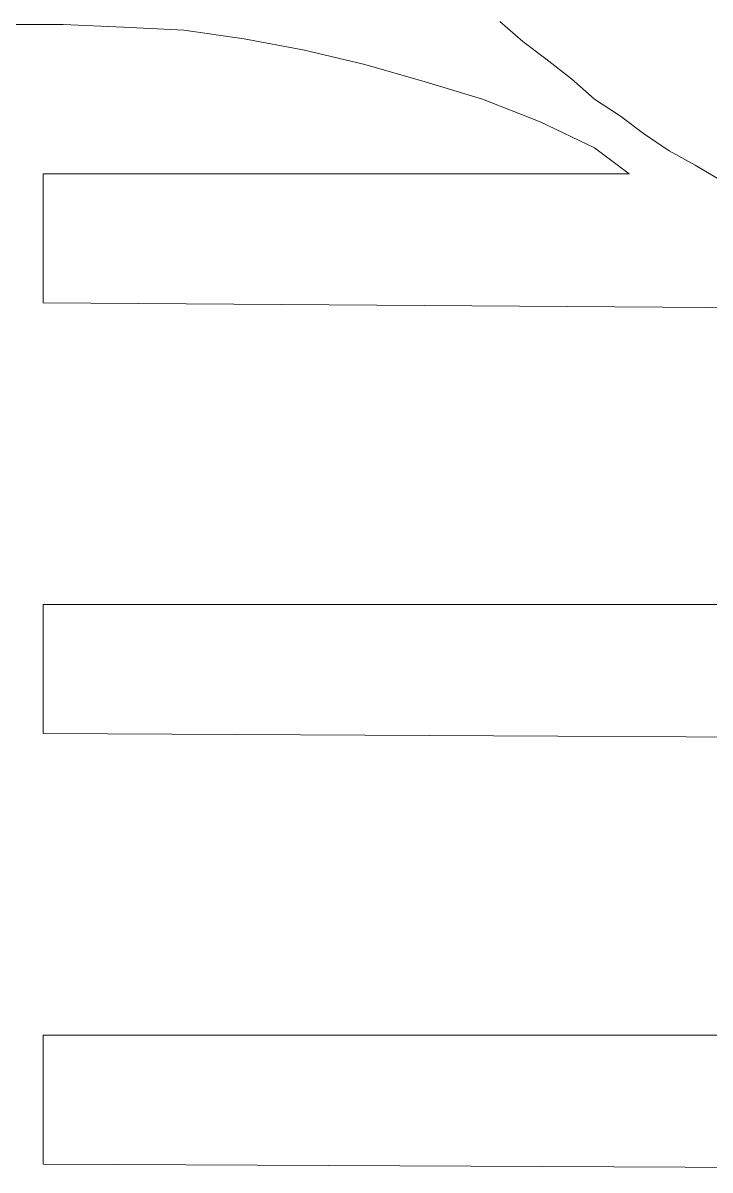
# Model space of a CAD drawing. Header units: centimetres. Extents: x -10.4 to 10.4, y -10.8 to 7.6.
# Drawn here: x -7.909 to -6.556, y -7.932 to -5.671 of the extents above; entities that cross this region are included whole.
import ezdxf
from ezdxf.lldxf.tags import DXFTag

# ---------------------------------------------------------------- set-up
doc = ezdxf.new("R2010")
doc.units = ezdxf.units.CM
doc.header["$MEASUREMENT"] = 0
doc.layers.add('layer 1', color=7, linetype='Continuous')
tags = doc.linetypes.add('New Line2260', pattern=[0.2, 0.1, -0.1]).pattern_tags.tags
tags[6:7] = [DXFTag(74, 4), DXFTag(75, 0), DXFTag(340, '0'), DXFTag(46, 1.0), DXFTag(50, 0.0), DXFTag(44, 0.0), DXFTag(45, 0.0)]
tags[4:5] = [DXFTag(74, 4), DXFTag(75, 0), DXFTag(340, '0'), DXFTag(46, 1.0), DXFTag(50, 0.0), DXFTag(44, 0.0), DXFTag(45, 0.0)]
tags = doc.linetypes.add('New Line2261', pattern=[0.2, 0.1, -0.1]).pattern_tags.tags
tags[6:7] = [DXFTag(74, 4), DXFTag(75, 0), DXFTag(340, '0'), DXFTag(46, 1.0), DXFTag(50, 0.0), DXFTag(44, 0.0), DXFTag(45, 0.0)]
tags[4:5] = [DXFTag(74, 4), DXFTag(75, 0), DXFTag(340, '0'), DXFTag(46, 1.0), DXFTag(50, 0.0), DXFTag(44, 0.0), DXFTag(45, 0.0)]
tags = doc.linetypes.add('New Line2262', pattern=[0.2, 0.1, -0.1]).pattern_tags.tags
tags[6:7] = [DXFTag(74, 4), DXFTag(75, 0), DXFTag(340, '0'), DXFTag(46, 1.0), DXFTag(50, 0.0), DXFTag(44, 0.0), DXFTag(45, 0.0)]
tags[4:5] = [DXFTag(74, 4), DXFTag(75, 0), DXFTag(340, '0'), DXFTag(46, 1.0), DXFTag(50, 0.0), DXFTag(44, 0.0), DXFTag(45, 0.0)]
tags = doc.linetypes.add('New Line2269', pattern=[0.2, 0.1, -0.1]).pattern_tags.tags
tags[6:7] = [DXFTag(74, 4), DXFTag(75, 0), DXFTag(340, '0'), DXFTag(46, 1.0), DXFTag(50, 0.0), DXFTag(44, 0.0), DXFTag(45, 0.0)]
tags[4:5] = [DXFTag(74, 4), DXFTag(75, 0), DXFTag(340, '0'), DXFTag(46, 1.0), DXFTag(50, 0.0), DXFTag(44, 0.0), DXFTag(45, 0.0)]
tags = doc.linetypes.add('New Line2270', pattern=[0.2, 0.1, -0.1]).pattern_tags.tags
tags[6:7] = [DXFTag(74, 4), DXFTag(75, 0), DXFTag(340, '0'), DXFTag(46, 1.0), DXFTag(50, 0.0), DXFTag(44, 0.0), DXFTag(45, 0.0)]
tags[4:5] = [DXFTag(74, 4), DXFTag(75, 0), DXFTag(340, '0'), DXFTag(46, 1.0), DXFTag(50, 0.0), DXFTag(44, 0.0), DXFTag(45, 0.0)]
tags = doc.linetypes.add('New Line2271', pattern=[0.2, 0.1, -0.1]).pattern_tags.tags
tags[6:7] = [DXFTag(74, 4), DXFTag(75, 0), DXFTag(340, '0'), DXFTag(46, 1.0), DXFTag(50, 0.0), DXFTag(44, 0.0), DXFTag(45, 0.0)]
tags[4:5] = [DXFTag(74, 4), DXFTag(75, 0), DXFTag(340, '0'), DXFTag(46, 1.0), DXFTag(50, 0.0), DXFTag(44, 0.0), DXFTag(45, 0.0)]
tags = doc.linetypes.add('New Line2279', pattern=[0.2, 0.1, -0.1]).pattern_tags.tags
tags[6:7] = [DXFTag(74, 4), DXFTag(75, 0), DXFTag(340, '0'), DXFTag(46, 1.0), DXFTag(50, 0.0), DXFTag(44, 0.0), DXFTag(45, 0.0)]
tags[4:5] = [DXFTag(74, 4), DXFTag(75, 0), DXFTag(340, '0'), DXFTag(46, 1.0), DXFTag(50, 0.0), DXFTag(44, 0.0), DXFTag(45, 0.0)]
tags = doc.linetypes.add('New Line2280', pattern=[0.2, 0.1, -0.1]).pattern_tags.tags
tags[6:7] = [DXFTag(74, 4), DXFTag(75, 0), DXFTag(340, '0'), DXFTag(46, 1.0), DXFTag(50, 0.0), DXFTag(44, 0.0), DXFTag(45, 0.0)]
tags[4:5] = [DXFTag(74, 4), DXFTag(75, 0), DXFTag(340, '0'), DXFTag(46, 1.0), DXFTag(50, 0.0), DXFTag(44, 0.0), DXFTag(45, 0.0)]
tags = doc.linetypes.add('New Line2281', pattern=[0.2, 0.1, -0.1]).pattern_tags.tags
tags[6:7] = [DXFTag(74, 4), DXFTag(75, 0), DXFTag(340, '0'), DXFTag(46, 1.0), DXFTag(50, 0.0), DXFTag(44, 0.0), DXFTag(45, 0.0)]
tags[4:5] = [DXFTag(74, 4), DXFTag(75, 0), DXFTag(340, '0'), DXFTag(46, 1.0), DXFTag(50, 0.0), DXFTag(44, 0.0), DXFTag(45, 0.0)]
tags = doc.linetypes.add('New Line2282', pattern=[0.2, 0.1, -0.1]).pattern_tags.tags
tags[6:7] = [DXFTag(74, 4), DXFTag(75, 0), DXFTag(340, '0'), DXFTag(46, 1.0), DXFTag(50, 0.0), DXFTag(44, 0.0), DXFTag(45, 0.0)]
tags[4:5] = [DXFTag(74, 4), DXFTag(75, 0), DXFTag(340, '0'), DXFTag(46, 1.0), DXFTag(50, 0.0), DXFTag(44, 0.0), DXFTag(45, 0.0)]
tags = doc.linetypes.add('New Line2283', pattern=[0.2, 0.1, -0.1]).pattern_tags.tags
tags[6:7] = [DXFTag(74, 4), DXFTag(75, 0), DXFTag(340, '0'), DXFTag(46, 1.0), DXFTag(50, 0.0), DXFTag(44, 0.0), DXFTag(45, 0.0)]
tags[4:5] = [DXFTag(74, 4), DXFTag(75, 0), DXFTag(340, '0'), DXFTag(46, 1.0), DXFTag(50, 0.0), DXFTag(44, 0.0), DXFTag(45, 0.0)]
tags = doc.linetypes.add('New Line2284', pattern=[0.2, 0.1, -0.1]).pattern_tags.tags
tags[6:7] = [DXFTag(74, 4), DXFTag(75, 0), DXFTag(340, '0'), DXFTag(46, 1.0), DXFTag(50, 0.0), DXFTag(44, 0.0), DXFTag(45, 0.0)]
tags[4:5] = [DXFTag(74, 4), DXFTag(75, 0), DXFTag(340, '0'), DXFTag(46, 1.0), DXFTag(50, 0.0), DXFTag(44, 0.0), DXFTag(45, 0.0)]
tags = doc.linetypes.add('New Line2285', pattern=[0.2, 0.1, -0.1]).pattern_tags.tags
tags[6:7] = [DXFTag(74, 4), DXFTag(75, 0), DXFTag(340, '0'), DXFTag(46, 1.0), DXFTag(50, 0.0), DXFTag(44, 0.0), DXFTag(45, 0.0)]
tags[4:5] = [DXFTag(74, 4), DXFTag(75, 0), DXFTag(340, '0'), DXFTag(46, 1.0), DXFTag(50, 0.0), DXFTag(44, 0.0), DXFTag(45, 0.0)]
tags = doc.linetypes.add('New Line2286', pattern=[0.2, 0.1, -0.1]).pattern_tags.tags
tags[6:7] = [DXFTag(74, 4), DXFTag(75, 0), DXFTag(340, '0'), DXFTag(46, 1.0), DXFTag(50, 0.0), DXFTag(44, 0.0), DXFTag(45, 0.0)]
tags[4:5] = [DXFTag(74, 4), DXFTag(75, 0), DXFTag(340, '0'), DXFTag(46, 1.0), DXFTag(50, 0.0), DXFTag(44, 0.0), DXFTag(45, 0.0)]
tags = doc.linetypes.add('New Line2287', pattern=[0.2, 0.1, -0.1]).pattern_tags.tags
tags[6:7] = [DXFTag(74, 4), DXFTag(75, 0), DXFTag(340, '0'), DXFTag(46, 1.0), DXFTag(50, 0.0), DXFTag(44, 0.0), DXFTag(45, 0.0)]
tags[4:5] = [DXFTag(74, 4), DXFTag(75, 0), DXFTag(340, '0'), DXFTag(46, 1.0), DXFTag(50, 0.0), DXFTag(44, 0.0), DXFTag(45, 0.0)]
tags = doc.linetypes.add('New Line2288', pattern=[0.2, 0.1, -0.1]).pattern_tags.tags
tags[6:7] = [DXFTag(74, 4), DXFTag(75, 0), DXFTag(340, '0'), DXFTag(46, 1.0), DXFTag(50, 0.0), DXFTag(44, 0.0), DXFTag(45, 0.0)]
tags[4:5] = [DXFTag(74, 4), DXFTag(75, 0), DXFTag(340, '0'), DXFTag(46, 1.0), DXFTag(50, 0.0), DXFTag(44, 0.0), DXFTag(45, 0.0)]
tags = doc.linetypes.add('New Line2289', pattern=[0.2, 0.1, -0.1]).pattern_tags.tags
tags[6:7] = [DXFTag(74, 4), DXFTag(75, 0), DXFTag(340, '0'), DXFTag(46, 1.0), DXFTag(50, 0.0), DXFTag(44, 0.0), DXFTag(45, 0.0)]
tags[4:5] = [DXFTag(74, 4), DXFTag(75, 0), DXFTag(340, '0'), DXFTag(46, 1.0), DXFTag(50, 0.0), DXFTag(44, 0.0), DXFTag(45, 0.0)]
tags = doc.linetypes.add('New Line2290', pattern=[0.2, 0.1, -0.1]).pattern_tags.tags
tags[6:7] = [DXFTag(74, 4), DXFTag(75, 0), DXFTag(340, '0'), DXFTag(46, 1.0), DXFTag(50, 0.0), DXFTag(44, 0.0), DXFTag(45, 0.0)]
tags[4:5] = [DXFTag(74, 4), DXFTag(75, 0), DXFTag(340, '0'), DXFTag(46, 1.0), DXFTag(50, 0.0), DXFTag(44, 0.0), DXFTag(45, 0.0)]
tags = doc.linetypes.add('New Line2291', pattern=[0.2, 0.1, -0.1]).pattern_tags.tags
tags[6:7] = [DXFTag(74, 4), DXFTag(75, 0), DXFTag(340, '0'), DXFTag(46, 1.0), DXFTag(50, 0.0), DXFTag(44, 0.0), DXFTag(45, 0.0)]
tags[4:5] = [DXFTag(74, 4), DXFTag(75, 0), DXFTag(340, '0'), DXFTag(46, 1.0), DXFTag(50, 0.0), DXFTag(44, 0.0), DXFTag(45, 0.0)]
tags = doc.linetypes.add('New Line2292', pattern=[0.2, 0.1, -0.1]).pattern_tags.tags
tags[6:7] = [DXFTag(74, 4), DXFTag(75, 0), DXFTag(340, '0'), DXFTag(46, 1.0), DXFTag(50, 0.0), DXFTag(44, 0.0), DXFTag(45, 0.0)]
tags[4:5] = [DXFTag(74, 4), DXFTag(75, 0), DXFTag(340, '0'), DXFTag(46, 1.0), DXFTag(50, 0.0), DXFTag(44, 0.0), DXFTag(45, 0.0)]
tags = doc.linetypes.add('New Line716', pattern=[0.2, 0.1, -0.1]).pattern_tags.tags
tags[6:7] = [DXFTag(74, 4), DXFTag(75, 0), DXFTag(340, '0'), DXFTag(46, 1.0), DXFTag(50, 0.0), DXFTag(44, 0.0), DXFTag(45, 0.0)]
tags[4:5] = [DXFTag(74, 4), DXFTag(75, 0), DXFTag(340, '0'), DXFTag(46, 1.0), DXFTag(50, 0.0), DXFTag(44, 0.0), DXFTag(45, 0.0)]
tags = doc.linetypes.add('New Line717', pattern=[0.2, 0.1, -0.1]).pattern_tags.tags
tags[6:7] = [DXFTag(74, 4), DXFTag(75, 0), DXFTag(340, '0'), DXFTag(46, 1.0), DXFTag(50, 0.0), DXFTag(44, 0.0), DXFTag(45, 0.0)]
tags[4:5] = [DXFTag(74, 4), DXFTag(75, 0), DXFTag(340, '0'), DXFTag(46, 1.0), DXFTag(50, 0.0), DXFTag(44, 0.0), DXFTag(45, 0.0)]
tags = doc.linetypes.add('New Line718', pattern=[0.2, 0.1, -0.1]).pattern_tags.tags
tags[6:7] = [DXFTag(74, 4), DXFTag(75, 0), DXFTag(340, '0'), DXFTag(46, 1.0), DXFTag(50, 0.0), DXFTag(44, 0.0), DXFTag(45, 0.0)]
tags[4:5] = [DXFTag(74, 4), DXFTag(75, 0), DXFTag(340, '0'), DXFTag(46, 1.0), DXFTag(50, 0.0), DXFTag(44, 0.0), DXFTag(45, 0.0)]
tags = doc.linetypes.add('New Line719', pattern=[0.2, 0.1, -0.1]).pattern_tags.tags
tags[6:7] = [DXFTag(74, 4), DXFTag(75, 0), DXFTag(340, '0'), DXFTag(46, 1.0), DXFTag(50, 0.0), DXFTag(44, 0.0), DXFTag(45, 0.0)]
tags[4:5] = [DXFTag(74, 4), DXFTag(75, 0), DXFTag(340, '0'), DXFTag(46, 1.0), DXFTag(50, 0.0), DXFTag(44, 0.0), DXFTag(45, 0.0)]
tags = doc.linetypes.add('New Line720', pattern=[0.2, 0.1, -0.1]).pattern_tags.tags
tags[6:7] = [DXFTag(74, 4), DXFTag(75, 0), DXFTag(340, '0'), DXFTag(46, 1.0), DXFTag(50, 0.0), DXFTag(44, 0.0), DXFTag(45, 0.0)]
tags[4:5] = [DXFTag(74, 4), DXFTag(75, 0), DXFTag(340, '0'), DXFTag(46, 1.0), DXFTag(50, 0.0), DXFTag(44, 0.0), DXFTag(45, 0.0)]
tags = doc.linetypes.add('New Line721', pattern=[0.2, 0.1, -0.1]).pattern_tags.tags
tags[6:7] = [DXFTag(74, 4), DXFTag(75, 0), DXFTag(340, '0'), DXFTag(46, 1.0), DXFTag(50, 0.0), DXFTag(44, 0.0), DXFTag(45, 0.0)]
tags[4:5] = [DXFTag(74, 4), DXFTag(75, 0), DXFTag(340, '0'), DXFTag(46, 1.0), DXFTag(50, 0.0), DXFTag(44, 0.0), DXFTag(45, 0.0)]
tags = doc.linetypes.add('New Line722', pattern=[0.2, 0.1, -0.1]).pattern_tags.tags
tags[6:7] = [DXFTag(74, 4), DXFTag(75, 0), DXFTag(340, '0'), DXFTag(46, 1.0), DXFTag(50, 0.0), DXFTag(44, 0.0), DXFTag(45, 0.0)]
tags[4:5] = [DXFTag(74, 4), DXFTag(75, 0), DXFTag(340, '0'), DXFTag(46, 1.0), DXFTag(50, 0.0), DXFTag(44, 0.0), DXFTag(45, 0.0)]
tags = doc.linetypes.add('New Line723', pattern=[0.2, 0.1, -0.1]).pattern_tags.tags
tags[6:7] = [DXFTag(74, 4), DXFTag(75, 0), DXFTag(340, '0'), DXFTag(46, 1.0), DXFTag(50, 0.0), DXFTag(44, 0.0), DXFTag(45, 0.0)]
tags[4:5] = [DXFTag(74, 4), DXFTag(75, 0), DXFTag(340, '0'), DXFTag(46, 1.0), DXFTag(50, 0.0), DXFTag(44, 0.0), DXFTag(45, 0.0)]
tags = doc.linetypes.add('New Line724', pattern=[0.2, 0.1, -0.1]).pattern_tags.tags
tags[6:7] = [DXFTag(74, 4), DXFTag(75, 0), DXFTag(340, '0'), DXFTag(46, 1.0), DXFTag(50, 0.0), DXFTag(44, 0.0), DXFTag(45, 0.0)]
tags[4:5] = [DXFTag(74, 4), DXFTag(75, 0), DXFTag(340, '0'), DXFTag(46, 1.0), DXFTag(50, 0.0), DXFTag(44, 0.0), DXFTag(45, 0.0)]

msp = doc.modelspace()

# ---------------------------------------------------------------- linework, layer by layer
at = {"layer": 'layer 1', "color": 5, "linetype": 'New Line716', "lineweight": 9}
msp.add_open_spline([(-6.96972, -5.66848), (-6.96972, -5.66848), (-6.92451, -5.708), (-6.92451, -5.708)], degree=3, dxfattribs=at)
at = {"layer": 'layer 1', "color": 5, "linetype": 'New Line2292', "lineweight": 9}
msp.add_open_spline([(-7.82973, -5.67403), (-7.82973, -5.67403), (-7.9486, -5.67403), (-7.9486, -5.67403)], degree=3, dxfattribs=at)
at = {"layer": 'layer 1', "color": 5, "linetype": 'New Line2291', "lineweight": 9}
msp.add_open_spline([(-7.71087, -5.67971), (-7.71087, -5.67971), (-7.82973, -5.67403), (-7.82973, -5.67403)], degree=3, dxfattribs=at)
at = {"layer": 'layer 1', "color": 5, "linetype": 'New Line2290', "lineweight": 9}
msp.add_open_spline([(-7.59216, -5.6854), (-7.59216, -5.6854), (-7.71087, -5.67971), (-7.71087, -5.67971)], degree=3, dxfattribs=at)
at = {"layer": 'layer 1', "color": 5, "linetype": 'New Line2289', "lineweight": 9}
msp.add_open_spline([(-7.4733, -5.70231), (-7.4733, -5.70231), (-7.59216, -5.6854), (-7.59216, -5.6854)], degree=3, dxfattribs=at)
at = {"layer": 'layer 1', "color": 5, "linetype": 'New Line2288', "lineweight": 9}
msp.add_open_spline([(-7.35444, -5.72507), (-7.35444, -5.72507), (-7.4733, -5.70231), (-7.4733, -5.70231)], degree=3, dxfattribs=at)
at = {"layer": 'layer 1', "color": 5, "linetype": 'New Line717', "lineweight": 9}
msp.add_open_spline([(-6.92451, -5.708), (-6.92451, -5.708), (-6.87915, -5.74199), (-6.87915, -5.74199)], degree=3, dxfattribs=at)
at = {"layer": 'layer 1', "color": 5, "linetype": 'New Line2287', "lineweight": 9}
msp.add_open_spline([(-7.23558, -5.75336), (-7.23558, -5.75336), (-7.35444, -5.72507), (-7.35444, -5.72507)], degree=3, dxfattribs=at)
at = {"layer": 'layer 1', "color": 5, "linetype": 'New Line2286', "lineweight": 9}
msp.add_open_spline([(-7.11687, -5.78719), (-7.11687, -5.78719), (-7.23558, -5.75336), (-7.23558, -5.75336)], degree=3, dxfattribs=at)
at = {"layer": 'layer 1', "color": 5, "linetype": 'New Line718', "lineweight": 9}
msp.add_open_spline([(-6.87915, -5.74199), (-6.87915, -5.74199), (-6.82825, -5.78166), (-6.82825, -5.78166)], degree=3, dxfattribs=at)
at = {"layer": 'layer 1', "color": 5, "linetype": 'New Line719', "lineweight": 9}
msp.add_open_spline([(-6.82825, -5.78166), (-6.82825, -5.78166), (-6.78304, -5.82118), (-6.78304, -5.82118)], degree=3, dxfattribs=at)
at = {"layer": 'layer 1', "color": 5, "linetype": 'New Line2285', "lineweight": 9}
msp.add_open_spline([(-7.0037, -5.82118), (-7.0037, -5.82118), (-7.11687, -5.78719), (-7.11687, -5.78719)], degree=3, dxfattribs=at)
at = {"layer": 'layer 1', "color": 5, "linetype": 'New Line2284', "lineweight": 9}
msp.add_open_spline([(-6.89052, -5.86639), (-6.89052, -5.86639), (-7.0037, -5.82118), (-7.0037, -5.82118)], degree=3, dxfattribs=at)
at = {"layer": 'layer 1', "color": 5, "linetype": 'New Line720', "lineweight": 9}
msp.add_open_spline([(-6.78304, -5.82118), (-6.78304, -5.82118), (-6.73215, -5.85515), (-6.73215, -5.85515)], degree=3, dxfattribs=at)
at = {"layer": 'layer 1', "color": 5, "linetype": 'New Line2283', "lineweight": 9}
msp.add_open_spline([(-6.78304, -5.91744), (-6.78304, -5.91744), (-6.89052, -5.86639), (-6.89052, -5.86639)], degree=3, dxfattribs=at)
at = {"layer": 'layer 1', "color": 5, "linetype": 'New Line721', "lineweight": 9}
msp.add_open_spline([(-6.73215, -5.85515), (-6.73215, -5.85515), (-6.68679, -5.88914), (-6.68679, -5.88914)], degree=3, dxfattribs=at)
at = {"layer": 'layer 1', "color": 5, "linetype": 'New Line722', "lineweight": 9}
msp.add_open_spline([(-6.68679, -5.88914), (-6.68679, -5.88914), (-6.63589, -5.92297), (-6.63589, -5.92297)], degree=3, dxfattribs=at)
at = {"layer": 'layer 1', "color": 5, "linetype": 'New Line2282', "lineweight": 9}
msp.add_open_spline([(-6.71508, -5.96833), (-6.71508, -5.96833), (-6.78304, -5.91744), (-6.78304, -5.91744)], degree=3, dxfattribs=at)
at = {"layer": 'layer 1', "color": 5, "linetype": 'New Line723', "lineweight": 9}
msp.add_open_spline([(-6.63589, -5.92297), (-6.63589, -5.92297), (-6.585, -5.95126), (-6.585, -5.95126)], degree=3, dxfattribs=at)
at = {"layer": 'layer 1', "color": 5, "linetype": 'New Line724', "lineweight": 9}
msp.add_open_spline([(-6.585, -5.95126), (-6.585, -5.95126), (-6.5284, -5.98524), (-6.5284, -5.98524)], degree=3, dxfattribs=at)
at = {"layer": 'layer 1', "color": 5, "linetype": 'New Line2280', "lineweight": 9}
msp.add_open_spline([(-7.8694, -6.22296), (-7.8694, -6.22296), (-7.8694, -5.96833), (-7.8694, -5.96833)], degree=3, dxfattribs=at)
at = {"layer": 'layer 1', "color": 5, "linetype": 'New Line2281', "lineweight": 9}
msp.add_open_spline([(-7.8694, -5.96833), (-7.8694, -5.96833), (-6.71508, -5.96833), (-6.71508, -5.96833)], degree=3, dxfattribs=at)
at = {"layer": 'layer 1', "color": 5, "linetype": 'New Line2279', "lineweight": 9}
msp.add_open_spline([(-6.27377, -6.23419), (-6.27377, -6.23419), (-7.8694, -6.22296), (-7.8694, -6.22296)], degree=3, dxfattribs=at)
at = {"layer": 'layer 1', "color": 5, "linetype": 'New Line2270', "lineweight": 9}
msp.add_open_spline([(-7.8694, -7.0716), (-7.8694, -7.0716), (-7.8694, -6.81697), (-7.8694, -6.81697)], degree=3, dxfattribs=at)
at = {"layer": 'layer 1', "color": 5, "linetype": 'New Line2271', "lineweight": 9}
msp.add_open_spline([(-7.8694, -6.81697), (-7.8694, -6.81697), (-5.7645, -6.81697), (-5.7645, -6.81697)], degree=3, dxfattribs=at)
at = {"layer": 'layer 1', "color": 5, "linetype": 'New Line2269', "lineweight": 9}
msp.add_open_spline([(-5.58921, -7.08298), (-5.58921, -7.08298), (-7.8694, -7.0716), (-7.8694, -7.0716)], degree=3, dxfattribs=at)
at = {"layer": 'layer 1', "color": 5, "linetype": 'New Line2261', "lineweight": 9}
msp.add_open_spline([(-7.8694, -7.92024), (-7.8694, -7.92024), (-7.8694, -7.66575), (-7.8694, -7.66575)], degree=3, dxfattribs=at)
at = {"layer": 'layer 1', "color": 5, "linetype": 'New Line2262', "lineweight": 9}
msp.add_open_spline([(-7.8694, -7.66575), (-7.8694, -7.66575), (-5.40253, -7.66575), (-5.40253, -7.66575)], degree=3, dxfattribs=at)
at = {"layer": 'layer 1', "color": 5, "linetype": 'New Line2260', "lineweight": 9}
msp.add_open_spline([(-5.34025, -7.93161), (-5.34025, -7.93161), (-7.8694, -7.92024), (-7.8694, -7.92024)], degree=3, dxfattribs=at)

doc.saveas('drawing.dxf')
